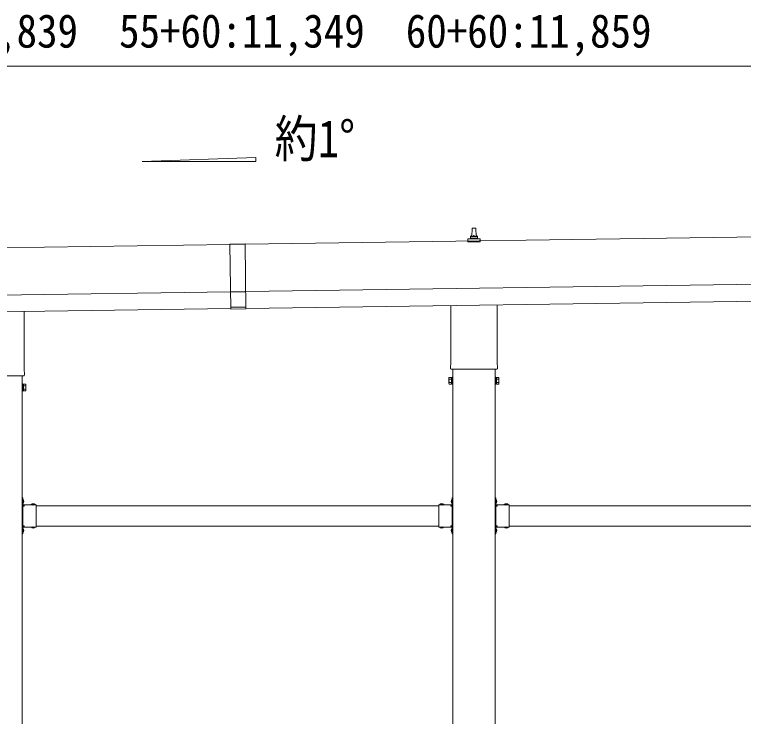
# Model space of a CAD drawing. Units: millimetres, scale not verified. Extents: x -13976 to 14131, y -9754 to 9646.
# Drawn here: x 4341 to 6498, y 1615 to 3692 of the extents above; entities that cross this region are included whole.
import ezdxf
from ezdxf.enums import TextEntityAlignment as Align

# ---------------------------------------------------------------- set-up
doc = ezdxf.new("R2010")
doc.units = ezdxf.units.MM
doc.header["$LTSCALE"] = 50
doc.linetypes.add('USER8', pattern=[4, 3, -1])
doc.layers.add('0-4_設備', color=4, linetype='Continuous', lineweight=9)
doc.layers.add('0-6_手摺', color=5, linetype='Continuous', lineweight=5)
doc.styles.add('ＭＳ ゴシック', font='')
doc.styles.get('ＭＳ ゴシック').set_extended_font_data('MS Gothic')

msp = doc.modelspace()

# ---------------------------------------------------------------- linework, layer by layer
at = {"layer": '0-4_設備'}
for p, q in [((10388.09, 3088.95), (5023.14, 3012.3)), ((5694.7, 3034.83), (5695.42, 3058.36)), ((5696.42, 3059.33), (5704.97, 3059.33)), ((5705.97, 3058.36), (5706.7, 3034.83)), ((5682.45, 3019.33), (5682.45, 3027.04)), ((5682.83, 3027.83), (5718.57, 3027.83)), ((5683.21, 3028.02), (5689.93, 3029.65)), ((5690.32, 3029.83), (5711.08, 3029.83)), ((5690.7, 3030.62), (5690.7, 3034.83)), ((5691.7, 3034.83), (5709.7, 3034.83)), ((5710.7, 3030.62), (5710.7, 3034.83)), ((5718.18, 3028.02), (5711.46, 3029.65)), ((5718.95, 3019.33), (5718.95, 3027.04)), ((4978.14, 3011.66), (-386.81, 2935.02)), ((4978.13, 3012.66), (5023.12, 3013.3)), ((4978.13, 3012.66), (4980.87, 2820.68)), ((5023.14, 3012.3), (4978.14, 3011.66)), ((5023.12, 3013.3), (5025.86, 2821.32)), ((5718.95, 3019.33), (5682.45, 3019.33)), ((5025.14, 2872.32), (10390.09, 2948.96)), ((5025.85, 2822.32), (10390.8, 2898.97)), ((-384.81, 2795.03), (4980.14, 2871.68)), ((5025.14, 2871.82), (4980.15, 2871.18)), ((5025.79, 2826.32), (4980.8, 2825.68)), ((5632.4, 2655.34), (5632.4, 2830.99)), ((5769, 2832.94), (5769, 2655.34)), ((-384.1, 2745.04), (4980.85, 2821.68)), ((4369, 2812.94), (4369, 2635.34)), ((5025.86, 2821.32), (4980.87, 2820.68)), ((4370.7, 2632.07), (4370.7, 2626.57)), ((5630.7, 2646.57), (5630.7, 2652.07)), ((5768.64, 2643.07), (5632.76, 2643.07)), ((5638.2, 2643.07), (5638.2, -289.43)), ((5763.2, -289.43), (5763.2, 2643.07)), ((5770.7, 2652.07), (5770.7, 2646.57)), ((4368.64, 2623.07), (4232.76, 2623.07)), ((4363.2, -289.43), (4363.2, 2623.07)), ((5626.7, 2617.07), (5627.46, 2618.38)), ((5626.7, 2617.07), (5626.7, 2600.07)), ((5633.7, 2613.48), (5627.46, 2613.48)), ((5767.7, 2613.48), (5773.94, 2613.48)), ((5774.7, 2617.07), (5773.94, 2618.38)), ((5774.7, 2617.07), (5774.7, 2600.07)), ((4367.7, 2593.48), (4373.94, 2593.48)), ((4374.7, 2597.07), (4373.94, 2598.38)), ((4374.7, 2597.07), (4374.7, 2580.07)), ((5626.7, 2600.07), (5627.46, 2598.75)), ((5633.7, 2603.66), (5627.46, 2603.66)), ((5633.7, 2598.75), (5627.46, 2598.75)), ((5636.2, 2599.37), (5633.7, 2599.37)), ((5765.2, 2599.37), (5767.7, 2599.37)), ((5767.7, 2603.66), (5773.94, 2603.66)), ((5767.7, 2598.75), (5773.94, 2598.75)), ((5774.7, 2600.07), (5773.94, 2598.75)), ((4365.2, 2579.37), (4367.7, 2579.37)), ((4367.7, 2583.66), (4373.94, 2583.66)), ((4367.7, 2578.75), (4373.94, 2578.75)), ((4374.7, 2580.07), (4373.94, 2578.75)), ((4365.2, 2261.57), (4363.2, 2261.57)), ((4363.2, 2261.57), (4363.2, 2241.57)), ((4363.2, 2254.57), (4365.2, 2254.57)), ((4363.2, 2248.57), (4365.2, 2248.57)), ((4365.2, 2261.57), (4365.2, 2241.57)), ((4365.71, 2257.47), (4365.2, 2257.47)), ((4365.2, 2257.47), (4365.2, 2245.67)), ((5635.69, 2257.47), (5636.2, 2257.47)), ((5636.2, 2261.57), (5638.2, 2261.57)), ((5636.2, 2261.57), (5636.2, 2241.57)), ((5636.2, 2257.47), (5636.2, 2245.67)), ((5638.2, 2254.57), (5636.2, 2254.57)), ((5638.2, 2248.57), (5636.2, 2248.57)), ((5638.2, 2261.57), (5638.2, 2241.57)), ((5765.2, 2261.57), (5763.2, 2261.57)), ((5763.2, 2261.57), (5763.2, 2241.57)), ((5763.2, 2254.57), (5765.2, 2254.57)), ((5763.2, 2248.57), (5765.2, 2248.57)), ((5765.2, 2261.57), (5765.2, 2241.57)), ((5765.71, 2257.47), (5765.2, 2257.47)), ((5765.2, 2257.47), (5765.2, 2245.67)), ((4405.2, 2241.57), (4365.2, 2241.57)), ((4365.2, 2237.57), (4365.2, 2179.57)), ((4402.1, 2241.57), (4390.3, 2241.57)), ((4402.1, 2242.08), (4402.1, 2241.57)), ((4405.2, 2241.57), (4405.2, 2175.57)), ((4405.2, 2238.57), (5596.2, 2238.57)), ((5596.2, 2241.57), (5596.2, 2175.57)), ((5596.2, 2241.57), (5636.2, 2241.57)), ((5599.3, 2242.08), (5599.3, 2241.57)), ((5599.3, 2241.57), (5611.1, 2241.57)), ((5636.2, 2237.57), (5636.2, 2179.57)), ((5805.2, 2241.57), (5765.2, 2241.57)), ((5765.2, 2237.57), (5765.2, 2179.57)), ((5802.1, 2241.57), (5790.3, 2241.57)), ((5802.1, 2242.08), (5802.1, 2241.57)), ((5805.2, 2241.57), (5805.2, 2175.57)), ((5805.2, 2238.57), (6996.2, 2238.57)), ((4369.2, 2178.57), (4363.7, 2178.57)), ((4405.2, 2178.57), (5596.2, 2178.57)), ((5632.2, 2178.57), (5637.7, 2178.57)), ((5769.2, 2178.57), (5763.7, 2178.57)), ((5805.2, 2178.57), (6996.2, 2178.57)), ((4363.2, 2175.57), (4363.2, 2155.57)), ((4363.2, 2168.57), (4365.2, 2168.57)), ((4363.2, 2162.57), (4365.2, 2162.57)), ((4365.2, 2177.57), (4369.2, 2177.57)), ((4365.2, 2175.57), (4365.2, 2155.57)), ((4405.2, 2175.57), (4365.2, 2175.57)), ((4365.71, 2171.47), (4365.2, 2171.47)), ((4365.2, 2171.47), (4365.2, 2159.67)), ((4402.1, 2175.57), (4390.3, 2175.57)), ((4402.1, 2175.06), (4402.1, 2175.57)), ((5596.2, 2175.57), (5636.2, 2175.57)), ((5599.3, 2175.06), (5599.3, 2175.57)), ((5599.3, 2175.57), (5611.1, 2175.57)), ((5636.2, 2177.57), (5632.2, 2177.57)), ((5635.69, 2171.47), (5636.2, 2171.47)), ((5636.2, 2175.57), (5636.2, 2155.57)), ((5636.2, 2171.47), (5636.2, 2159.67)), ((5638.2, 2168.57), (5636.2, 2168.57)), ((5638.2, 2162.57), (5636.2, 2162.57)), ((5638.2, 2175.57), (5638.2, 2155.57)), ((5763.2, 2175.57), (5763.2, 2155.57)), ((5763.2, 2168.57), (5765.2, 2168.57)), ((5763.2, 2162.57), (5765.2, 2162.57)), ((5765.2, 2177.57), (5769.2, 2177.57)), ((5765.2, 2175.57), (5765.2, 2155.57)), ((5805.2, 2175.57), (5765.2, 2175.57)), ((5765.71, 2171.47), (5765.2, 2171.47)), ((5765.2, 2171.47), (5765.2, 2159.67)), ((5802.1, 2175.57), (5790.3, 2175.57)), ((5802.1, 2175.06), (5802.1, 2175.57)), ((4365.2, 2155.57), (4363.2, 2155.57)), ((5636.2, 2155.57), (5638.2, 2155.57)), ((5765.2, 2155.57), (5763.2, 2155.57))]:
    msp.add_line(p, q, dxfattribs=at)
for points in [[(4719.04, 3256.86), (5055.04, 3269.27), (5055.04, 3256.86)], [(5636.2, 2598.07), (5636.2, 2619.07), (5638.2, 2619.07), (5638.2, 2598.07)], [(5765.2, 2598.07), (5765.2, 2619.07), (5763.2, 2619.07), (5763.2, 2598.07)], [(4365.2, 2578.07), (4365.2, 2599.07), (4363.2, 2599.07), (4363.2, 2578.07)]]:
    msp.add_lwpolyline(points, close=True, dxfattribs=at)
for points in [[(5633.7, 2598.75), (5633.7, 2618.38), (5627.46, 2618.38)], [(5633.7, 2599.37), (5633.7, 2617.77), (5636.2, 2617.77)], [(5767.7, 2599.37), (5767.7, 2617.77), (5765.2, 2617.77)], [(5767.7, 2598.75), (5767.7, 2618.38), (5773.94, 2618.38)], [(4367.7, 2579.37), (4367.7, 2597.77), (4365.2, 2597.77)], [(4367.7, 2578.75), (4367.7, 2598.38), (4373.94, 2598.38)], [(4365.71, 2257.47), (4365.71, 2245.67), (4365.2, 2245.67)], [(5635.69, 2257.47), (5635.69, 2245.67), (5636.2, 2245.67)], [(5765.71, 2257.47), (5765.71, 2245.67), (5765.2, 2245.67)], [(4369.2, 2238.57), (4363.7, 2238.57), (4363.7, 2178.57)], [(4365.2, 2237.57), (4369.2, 2237.57), (4369.2, 2239.57), (4365.2, 2239.57)], [(4402.1, 2242.08), (4390.3, 2242.08), (4390.3, 2241.57)], [(5599.3, 2242.08), (5611.1, 2242.08), (5611.1, 2241.57)], [(5636.2, 2237.57), (5632.2, 2237.57), (5632.2, 2239.57), (5636.2, 2239.57)], [(5632.2, 2238.57), (5637.7, 2238.57), (5637.7, 2178.57)], [(5769.2, 2238.57), (5763.7, 2238.57), (5763.7, 2178.57)], [(5765.2, 2237.57), (5769.2, 2237.57), (5769.2, 2239.57), (5765.2, 2239.57)], [(5802.1, 2242.08), (5790.3, 2242.08), (5790.3, 2241.57)], [(4365.2, 2179.57), (4369.2, 2179.57), (4369.2, 2177.57)], [(5636.2, 2179.57), (5632.2, 2179.57), (5632.2, 2177.57)], [(5765.2, 2179.57), (5769.2, 2179.57), (5769.2, 2177.57)], [(4365.71, 2171.47), (4365.71, 2159.67), (4365.2, 2159.67)], [(4402.1, 2175.06), (4390.3, 2175.06), (4390.3, 2175.57)], [(5599.3, 2175.06), (5611.1, 2175.06), (5611.1, 2175.57)], [(5635.69, 2171.47), (5635.69, 2159.67), (5636.2, 2159.67)], [(5765.71, 2171.47), (5765.71, 2159.67), (5765.2, 2159.67)], [(5802.1, 2175.06), (5790.3, 2175.06), (5790.3, 2175.57)]]:
    msp.add_lwpolyline(points, dxfattribs=at)
at = {"layer": '0-4_設備', "linetype": 'USER8'}
for points in [[(4367.81, 2254.07), (4365.03, 2252.72), (4364.42, 2251.57)], [(4367.81, 2249.07), (4365.03, 2250.43), (4364.42, 2251.57)], [(4393.7, 2244.18), (4395.05, 2241.4), (4396.2, 2240.79)], [(4398.7, 2244.18), (4397.34, 2241.4), (4396.2, 2240.79)], [(5602.7, 2244.18), (5604.05, 2241.4), (5605.2, 2240.79)], [(5607.7, 2244.18), (5606.34, 2241.4), (5605.2, 2240.79)], [(5633.59, 2254.07), (5636.37, 2252.72), (5636.97, 2251.57)], [(5633.59, 2249.07), (5636.37, 2250.43), (5636.97, 2251.57)], [(5767.81, 2254.07), (5765.03, 2252.72), (5764.42, 2251.57)], [(5767.81, 2249.07), (5765.03, 2250.43), (5764.42, 2251.57)], [(5793.7, 2244.18), (5795.05, 2241.4), (5796.2, 2240.79)], [(5798.7, 2244.18), (5797.34, 2241.4), (5796.2, 2240.79)], [(4367.81, 2168.07), (4365.03, 2166.72), (4364.42, 2165.57)], [(4367.81, 2163.07), (4365.03, 2164.43), (4364.42, 2165.57)], [(4393.7, 2172.96), (4395.05, 2175.74), (4396.2, 2176.35)], [(4398.7, 2172.96), (4397.34, 2175.74), (4396.2, 2176.35)], [(5602.7, 2172.96), (5604.05, 2175.74), (5605.2, 2176.35)], [(5607.7, 2172.96), (5606.34, 2175.74), (5605.2, 2176.35)], [(5633.59, 2168.07), (5636.37, 2166.72), (5636.97, 2165.57)], [(5633.59, 2163.07), (5636.37, 2164.43), (5636.97, 2165.57)], [(5767.81, 2168.07), (5765.03, 2166.72), (5764.42, 2165.57)], [(5767.81, 2163.07), (5765.03, 2164.43), (5764.42, 2165.57)], [(5793.7, 2172.96), (5795.05, 2175.74), (5796.2, 2176.35)], [(5798.7, 2172.96), (5797.34, 2175.74), (5796.2, 2176.35)]]:
    msp.add_lwpolyline(points, dxfattribs=at)
at = {"layer": '0-4_設備'}
for centre, radius, start, end in [((5696.42, 3058.33), 1, 90, 178.60509), ((5704.97, 3058.33), 1, 1.39491, 90), ((5683.45, 3027.04), 1, 103.62699, 180), ((5689.7, 3030.62), 1, 283.62699, 0), ((5694.78, 3034.2), 4.13, 90, 171.17633), ((5691.7, 3033.83), 1, 90, 180), ((5704.03, 3034.83), 4.83, 133.60282, 180), ((5697.37, 3034.83), 4.83, 0, 46.39718), ((5706.61, 3034.2), 4.13, 8.82367, 90), ((5709.7, 3033.83), 1, 0, 90), ((5711.7, 3030.62), 1, 180, 256.37301), ((5717.95, 3027.04), 1, 0, 76.37301), ((5634.7, 2652.07), 4, 125.09963, 180), ((5766.7, 2652.07), 4, 0, 54.90037), ((4366.7, 2632.07), 4, 0, 54.90037), ((5634.7, 2646.57), 4, 180, 194.47751), ((5634.7, 2646.57), 4, 194.47751, 241.04498), ((5766.7, 2646.57), 4, 298.95502, 345.52249), ((5766.7, 2646.57), 4, 345.52249, 0), ((4366.7, 2626.57), 4, 298.95502, 345.52249), ((4366.7, 2626.57), 4, 345.52249, 0), ((5631.04, 2615.93), 4.34, 145.61575, 214.38425), ((5642.94, 2608.57), 16.24, 162.41205, 197.58795), ((5770.35, 2615.93), 4.34, 325.61575, 34.38425), ((5758.46, 2608.57), 16.24, 342.41205, 17.58795), ((4370.35, 2595.93), 4.34, 325.61575, 34.38425), ((4358.46, 2588.57), 16.24, 342.41205, 17.58795), ((5631.04, 2601.21), 4.34, 145.61575, 214.38425), ((5770.35, 2601.21), 4.34, 325.61575, 34.38425), ((4370.35, 2581.21), 4.34, 325.61575, 34.38425), ((4359.97, 2251.57), 8.23, 314.2189, 45.7811), ((4396.2, 2236.34), 8.23, 44.2189, 135.7811), ((5605.2, 2236.34), 8.23, 44.2189, 135.7811), ((5641.43, 2251.57), 8.23, 134.2189, 225.7811), ((5759.97, 2251.57), 8.23, 314.2189, 45.7811), ((5796.2, 2236.34), 8.23, 44.2189, 135.7811), ((4365.2, 2241.57), 2, 180, 270), ((5636.2, 2241.57), 2, 270, 0), ((5765.2, 2241.57), 2, 180, 270), ((4365.2, 2175.57), 2, 90, 180), ((4359.97, 2165.57), 8.23, 314.2189, 45.7811), ((4396.2, 2180.8), 8.23, 224.2189, 315.7811), ((5605.2, 2180.8), 8.23, 224.2189, 315.7811), ((5641.43, 2165.57), 8.23, 134.2189, 225.7811), ((5636.2, 2175.57), 2, 0, 90), ((5765.2, 2175.57), 2, 90, 180), ((5759.97, 2165.57), 8.23, 314.2189, 45.7811), ((5796.2, 2180.8), 8.23, 224.2189, 315.7811)]:
    msp.add_arc(centre, radius, start, end, dxfattribs=at)
at = {"layer": '0-6_手摺', "color": 6, "lineweight": 9}
msp.add_line((-417.82, 3539.22), (10421.18, 3539.22), dxfattribs=at)

# ---------------------------------------------------------------- texts
at = {"layer": '0-4_設備', "color": 7, "style": 'ＭＳ ゴシック', "width": 0.85}
msp.add_text('約1°', height=110, dxfattribs=at).set_placement((5110.72, 3236.63), align=Align.BOTTOM_LEFT)
at = {"layer": '0-6_手摺', "color": 7, "style": 'ＭＳ ゴシック', "width": 0.9}
msp.add_text('55+55:10,839\u300055+60:11,349\u300060+60:11,859', height=98.97, dxfattribs=at).set_placement((3801.68, 3564.22), align=Align.BOTTOM_LEFT)

doc.saveas('drawing.dxf')
